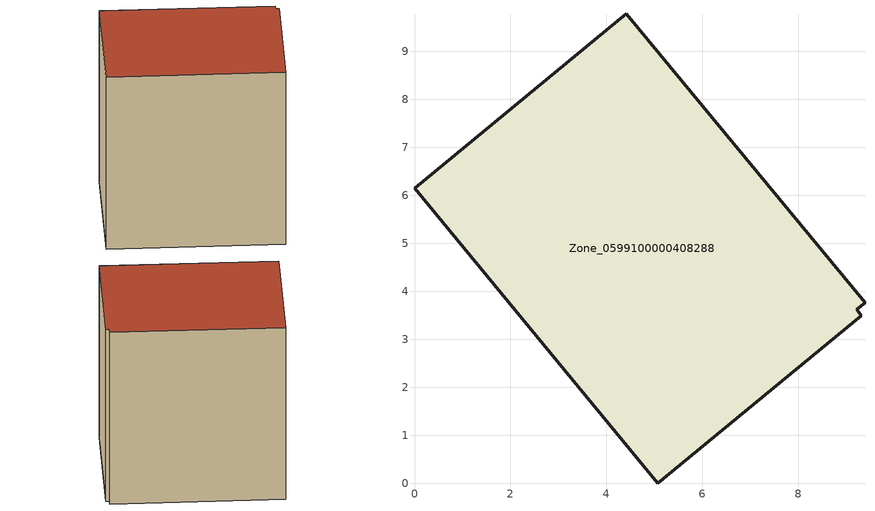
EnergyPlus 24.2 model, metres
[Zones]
Zone_0599100000408288
 floor ground (C_G): 9.39,3.76 9.22,3.63 9.3,3.49 5.07,0 0,6.15 4.41,9.79 z0
 wall outside (C_F): 9.39,3.76 4.41,9.79 0,6.15 5.07,0 9.3,3.49 9.22,3.63 9.39,3.76 z0:8.88
 roof outside (C_R): 9.22,3.63 9.39,3.76 4.41,9.79 0,6.15 5.07,0 9.3,3.49 z8.88
[BUILDING]
Pand.0599100000408288: North Axis=0; Terrain=City; Loads Convergence Tolerance Value=0.04; Temperature Convergence Tolerance Value=0.4; Solar Distribution=FullExterior; Maximum Number of Warmup Days=25; Minimum Number of Warmup Days=1
[Site:Location]
Rotterdam.The.Hague.AP_ZH_NLD Design_Conditions: Latitude=51.96; Longitude=4.45; Time Zone=1; Elevation=-4.5
[SITE:GROUNDTEMPERATURE:BUILDINGSURFACE]
18, 18, 18, 18, 18, 18, 18, 18, 18, 18, 18, 18
[MATERIAL] Thermal Absorptance=0.9; Solar Absorptance=0.7; Visible Absorptance=0.7
Name | Roughness | Thickness | Conductivity | Density | Specific Heat
G.TI.1992-2005 | MediumSmooth | 0.15 | 0.06 | 540 | 1210
F.TI.1992-2005 | Rough | 0.3 | 0.12 | 1920 | 840
R.TI.1992-2005 | MediumRough | 0.2 | 0.08 | 1500 | 1000
[CONSTRUCTION]
C_G: G.TI.1992-2005
C_F: F.TI.1992-2005
C_R: R.TI.1992-2005
[ZONE]
Zone_0599100000408288: Type=1; Multiplier=1; Ceiling Height=Autocalculate; Volume=Autocalculate; Floor Area=autocalculate; Part of Total Floor Area=Yes
[ZONEINFILTRATION:DESIGNFLOWRATE]
Infil_Zone_0599100000408288: Zone or ZoneList or Space or SpaceList=Zone_0599100000408288; Schedule=AlwaysOn; Design Flow Rate Calculation Method=Flow/Area; Flow Rate per Floor Area=0.0015; Constant Term Coefficient=1; Temperature Term Coefficient=0; Velocity Term Coefficient=0; Velocity Squared Term Coefficient=0
[HVACTEMPLATE:ZONE:IDEALLOADSAIRSYSTEM]
Zone_0599100000408288: Maximum Heating Supply Air Temperature=50; Minimum Cooling Supply Air Temperature=13; Maximum Heating Supply Air Humidity Ratio=0.0156; Minimum Cooling Supply Air Humidity Ratio=0.0077; Heating Limit=NoLimit; Cooling Limit=NoLimit; Dehumidification Control Type=ConstantSensibleHeatRatio; Cooling Sensible Heat Ratio=0.7; Dehumidification Setpoint=60; Humidification Control Type=None; Humidification Setpoint=30; Outdoor Air Method=None; Outdoor Air Flow Rate per Person=0.00944; Outdoor Air Flow Rate per Zone Floor Area=0; Outdoor Air Flow Rate per Zone=0; Demand Controlled Ventilation Type=None; Outdoor Air Economizer Type=NoEconomizer; Heat Recovery Type=None; Sensible Heat Recovery Effectiveness=0.7; Latent Heat Recovery Effectiveness=0.65
[ZONECONTROL:THERMOSTAT]
ThermostatControl_Zone_0599100000408288: Zone or ZoneList=Zone_0599100000408288; Control Type Schedule=DualSetpointControlType; Control 1=Thermostat_Zone_0599100000408288; Temperature Difference Between Cutout And Setpoint=0
[THERMOSTATSETPOINT:DUALSETPOINT]
Thermostat_Zone_0599100000408288: Heating Setpoint Temperature Schedule=HeatingSetpoint_Zone_0599100000408288; Cooling Setpoint Temperature Schedule=CoolingSetpoint_Zone_0599100000408288
[SCHEDULE:COMPACT]
HeatingSetpoint_Zone_0599100000408288: Through: 12/31, For: AllDays, Until: 24:00, 21
CoolingSetpoint_Zone_0599100000408288: Through: 12/31, For: AllDays, Until: 24:00, 24
DualSetpointControlType: Through: 12/31, For: AllDays, Until: 24:00, 4
AlwaysOn: Through: 12/31, For: AllDays, Until: 24:00, 1
